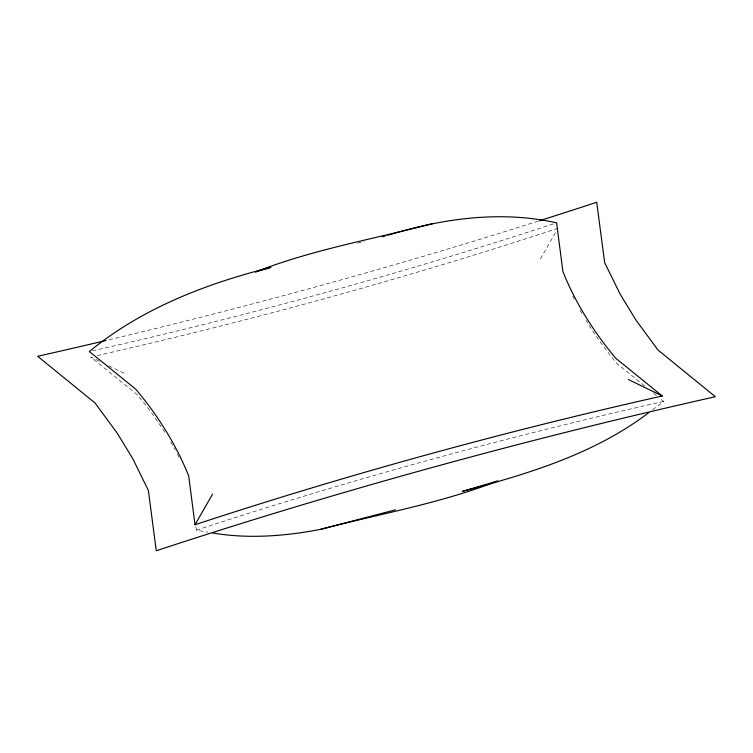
<?xml version="1.0" encoding="UTF-8"?>
<svg xmlns="http://www.w3.org/2000/svg" width="753" height="753" viewBox="0 0 753 753"><rect width="100%" height="100%" fill="white"/><g stroke="black" fill="none" stroke-linecap="round" stroke-linejoin="round"><path stroke-width="0.56" stroke-dasharray="3.77 2.82" d="M540.438 258.872L556.241 231.331M652.606 409.764L663.638 401.453L660.005 398.497M357.553 243.181L364.33 241.421M195.949 526.705L196.392 530.187L207.922 532.164M99.198 361.12L90.755 357.007L137.121 394.638A4468.933 1118.93 -14.3 0 1 165.858 433.963M108.696 365.742L124.527 373.46M644.549 385.96L617.272 363.821A4468.933 1118.93 -14.3 0 1 586.088 320.514M653.632 393.339L656.362 395.551M557.992 228.272A1281.352 320.825 -14.3 0 1 96.45 355.717M538.254 221.137A1534.746 384.275 -14.3 0 1 107.133 340.234M170.686 441.945A4468.933 1118.93 -14.3 0 1 175.242 450.012M177.463 454.153A4468.933 1118.93 -14.3 0 1 179.073 457.269M196.392 530.187A1281.352 320.825 -14.3 0 1 663.638 401.453M553.323 223.895A1281.352 320.825 -14.3 0 1 92.779 350.776M581.965 313.493A4468.933 1118.93 -14.3 0 1 579.151 308.438M574.266 299.11A4468.933 1118.93 -14.3 0 1 572.713 295.976"/><path stroke-width="1.13" d="M387.842 235.275C442.152 218.521 500.5 210.256 556.608 222.813L562.886 271.494A4468.933 1118.93 -14.3 0 0 615.879 358.362L662.245 395.993A1281.352 320.825 -14.3 0 0 195.008 524.728L212.562 494.128M648.926 412.531C594.418 454.087 527.599 474.023 462.304 491.398L497.62 481.026C440.27 503.428 379.578 513.885 320.289 529.434C284.888 536.174 248.226 539.082 212.534 532.955M270.835 267.437L255.38 271.974C312.73 249.572 373.422 239.115 432.711 223.566M270.515 267.466C205.644 283.806 141.489 308.589 89.362 351.547L135.728 389.179A4468.933 1118.93 -14.3 0 1 188.721 476.056L195.008 524.728M382.232 236.743L385.602 235.868M320.289 529.434L395.447 509.819M628.473 379.54L662.245 395.993M539.364 220.789A1534.746 384.275 -14.3 0 0 596.724 202.246L604.631 262.552L620.171 294.216L635.993 320.147L658 350.041L715.35 396.718A1534.746 384.275 -14.3 0 0 156.276 550.754L148.369 490.448L132.829 458.784L117.007 432.853L95 402.959L37.65 356.282A1534.746 384.275 -14.3 0 0 105.994 340.507"/></g></svg>
